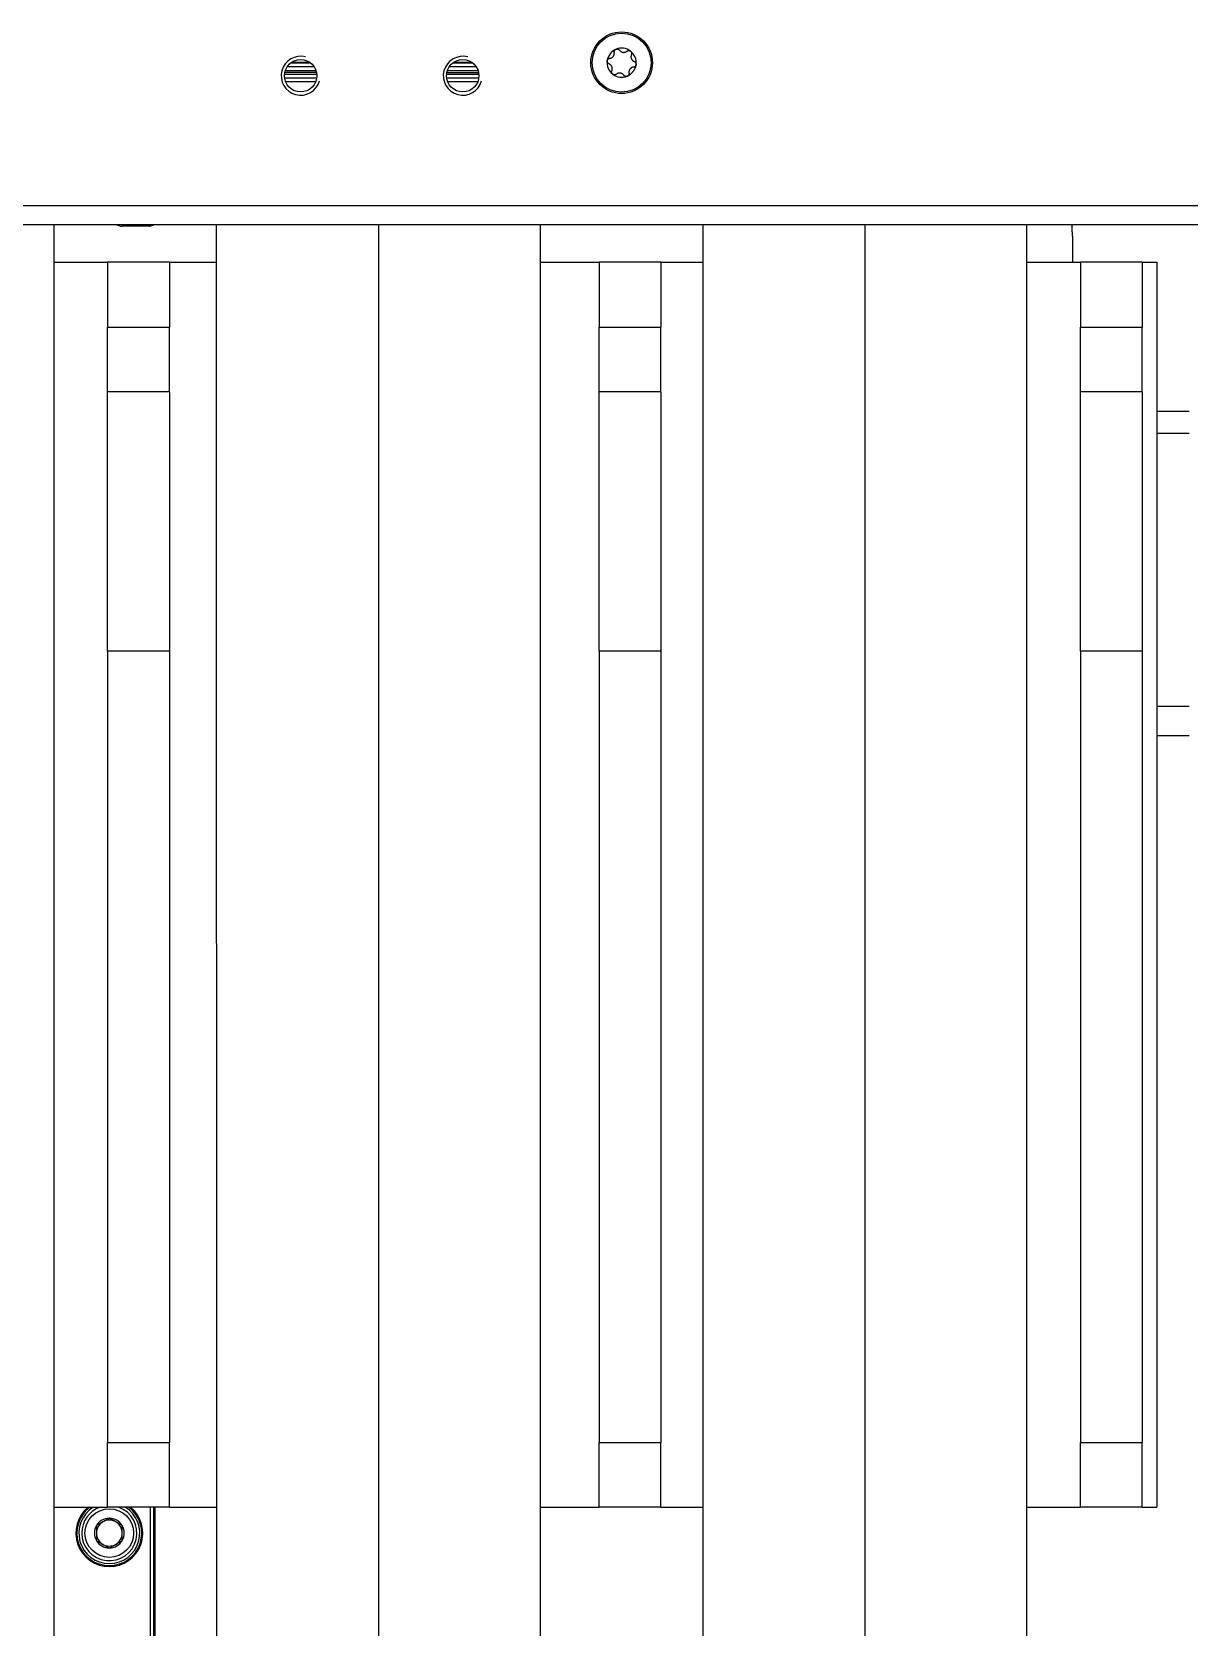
# Model space of a CAD drawing. Header units: millimetres. Extents: x -187347 to 135007, y -6415 to 292048.
# Drawn here: x -50171.9 to -49993.5, y 21935.2 to 22181.2 of the extents above; entities that cross this region are included whole.
import ezdxf

# ---------------------------------------------------------------- set-up
doc = ezdxf.new("R2010")
doc.units = ezdxf.units.MM
doc.header["$LTSCALE"] = 100
doc.layers.get('0').update_dxf_attribs({"lineweight": 18})
doc.layers.add('Layout CAT2', color=6, linetype='Continuous')

# ---------------------------------------------------------------- blocks, each defined once
blk = doc.blocks.new('25g245g2fd')
at = {"color": 0}
for p, q in [((21547.58, -2698.6), (21550.36, -2698.6)), ((21572.58, -2698.6), (21575.36, -2698.6)), ((21551.46, -2700.48), (21546.48, -2700.48)), ((21551.44, -2701.08), (21546.5, -2701.08)), ((21551.42, -2700.19), (21546.52, -2700.19)), ((21551.35, -2699.91), (21546.59, -2699.91)), ((21551.06, -2699.31), (21546.88, -2699.31)), ((21550.55, -2698.74), (21547.39, -2698.74)), ((21576.46, -2700.48), (21571.48, -2700.48)), ((21576.44, -2701.07), (21571.5, -2701.07)), ((21571.52, -2700.19), (21576.42, -2700.19)), ((21576.35, -2699.91), (21571.59, -2699.91)), ((21576.06, -2699.31), (21571.88, -2699.31)), ((21575.55, -2698.73), (21572.39, -2698.73)), ((21546.63, -2701.55), (21551.31, -2701.55)), ((21571.63, -2701.55), (21576.31, -2701.55)), ((21083.97, -2720.68), (21887.97, -2720.67)), ((21889.47, -2723.67), (21082.47, -2723.68)), ((21510.98, -3362.68), (21510.97, -2723.68)), ((21521.22, -2723.88), (21521.46, -2723.88)), ((21523.35, -2723.88), (21521.46, -2723.88)), ((21525.35, -2723.88), (21523.35, -2723.88)), ((21525.72, -2723.88), (21525.35, -2723.88)), ((21535.97, -2723.68), (21535.98, -3362.68)), ((21560.97, -2723.68), (21560.98, -3362.68)), ((21585.98, -3362.67), (21585.97, -2723.68)), ((21610.97, -2723.68), (21610.98, -3362.67)), ((21635.97, -2723.68), (21635.98, -3362.67)), ((21660.98, -3362.67), (21660.97, -2723.68)), ((21667.97, -2725.44), (21667.97, -2729.44)), ((21510.97, -2729.44), (21519.21, -2729.44)), ((21528.74, -2729.44), (21519.21, -2729.44)), ((21519.21, -2729.44), (21519.21, -2739.44)), ((21528.73, -2729.44), (21535.97, -2729.44)), ((21528.74, -2729.44), (21528.74, -2739.44)), ((21585.97, -2729.44), (21595, -2729.44)), ((21604.53, -2729.44), (21595, -2729.44)), ((21595, -2729.44), (21595, -2739.44)), ((21604.53, -2729.44), (21610.96, -2729.44)), ((21604.53, -2729.44), (21604.53, -2739.44)), ((21660.97, -2729.44), (21669.21, -2729.44)), ((21678.74, -2729.44), (21669.21, -2729.44)), ((21669.21, -2729.44), (21669.21, -2739.44)), ((21678.73, -2729.44), (21680.97, -2729.44)), ((21678.74, -2729.44), (21678.74, -2739.44)), ((21680.97, -2729.44), (21680.97, -2921.44)), ((21519.21, -2739.44), (21528.74, -2739.44)), ((21519.21, -2749.44), (21519.21, -2739.44)), ((21528.74, -2749.44), (21528.74, -2739.44)), ((21595, -2749.44), (21595, -2739.44)), ((21595, -2739.44), (21604.53, -2739.44)), ((21604.53, -2749.44), (21604.53, -2739.44)), ((21669.21, -2749.44), (21669.21, -2739.44)), ((21669.21, -2739.44), (21678.74, -2739.44)), ((21678.74, -2749.44), (21678.74, -2739.44)), ((21519.21, -2789.44), (21519.21, -2749.44)), ((21528.74, -2749.44), (21519.21, -2749.44)), ((21528.74, -2749.44), (21528.74, -2789.44)), ((21595, -2789.44), (21595, -2749.44)), ((21604.53, -2749.44), (21595, -2749.44)), ((21604.53, -2749.44), (21604.53, -2789.44)), ((21669.21, -2789.44), (21669.21, -2749.44)), ((21678.74, -2749.44), (21669.21, -2749.44)), ((21678.74, -2749.44), (21678.74, -2789.44)), ((21680.97, -2752.43), (21685.97, -2752.43)), ((21685.97, -2755.87), (21680.97, -2755.87)), ((21519.21, -2789.44), (21519.21, -2911.44)), ((21528.74, -2789.44), (21519.21, -2789.44)), ((21528.74, -2789.44), (21528.74, -2911.44)), ((21595, -2789.44), (21595, -2911.44)), ((21604.53, -2789.44), (21595, -2789.44)), ((21604.53, -2789.44), (21604.53, -2911.44)), ((21669.21, -2789.44), (21669.21, -2911.44)), ((21678.74, -2789.44), (21669.21, -2789.44)), ((21678.74, -2789.44), (21678.74, -2911.44)), ((21680.97, -2797.88), (21685.97, -2797.88)), ((21680.97, -2802.44), (21685.97, -2802.44)), ((21519.21, -2921.44), (21519.21, -2911.44)), ((21519.21, -2911.44), (21528.74, -2911.44)), ((21528.74, -2921.44), (21528.74, -2911.44)), ((21595, -2921.44), (21595, -2911.44)), ((21595, -2911.44), (21604.53, -2911.44)), ((21604.53, -2921.44), (21604.53, -2911.44)), ((21669.21, -2921.44), (21669.21, -2911.44)), ((21669.21, -2911.44), (21678.74, -2911.44)), ((21678.74, -2921.44), (21678.74, -2911.44)), ((21510.97, -2921.44), (21519.21, -2921.44)), ((21528.74, -2921.44), (21519.21, -2921.44)), ((21525.77, -2921.44), (21525.77, -3366.9)), ((21526.27, -2921.44), (21526.27, -3366.9)), ((21526.47, -2921.44), (21526.47, -3366.9)), ((21528.73, -2921.44), (21535.97, -2921.44)), ((21585.97, -2921.44), (21595, -2921.44)), ((21604.53, -2921.44), (21595, -2921.44)), ((21604.53, -2921.44), (21610.97, -2921.44)), ((21660.97, -2921.44), (21669.21, -2921.44)), ((21678.74, -2921.44), (21669.21, -2921.44)), ((21678.73, -2921.44), (21680.97, -2921.44)), ((21517.51, -2924.26), (21517.47, -2924.28)), ((21517.47, -2924.28), (21517.47, -2924.32)), ((21519.47, -2923.13), (21519.44, -2923.15)), ((21519.51, -2923.15), (21519.47, -2923.13)), ((21521.47, -2924.28), (21521.44, -2924.26)), ((21521.47, -2924.32), (21521.47, -2924.28)), ((21517.47, -2926.55), (21517.47, -2926.59)), ((21517.47, -2926.59), (21517.51, -2926.61)), ((21521.44, -2926.61), (21521.47, -2926.59)), ((21521.47, -2926.59), (21521.47, -2926.55)), ((21519.44, -2927.73), (21519.47, -2927.75)), ((21519.47, -2927.75), (21519.51, -2927.73))]:
    blk.add_line(p, q, dxfattribs=at)
for centre, radius in [((21598.47, -2698.67), 4.75), ((21598.47, -2698.67), 4.54), ((21548.97, -2700.68), 2.5), ((21573.97, -2700.68), 2.5), ((21519.47, -2925.44), 3.75)]:
    blk.add_circle(centre, radius, dxfattribs=at)
for centre, radius, start, end in [((21548.97, -2700.68), 3, 75, 345), ((21573.97, -2700.68), 3, 75, 345), ((21598.47, -2698.67), 2.25, 172.5231, 232.5231), ((21598.47, -2698.67), 2.25, 112.5231, 172.5231), ((21598.47, -2698.67), 2.25, 52.5231, 112.5231), ((21598.47, -2698.67), 2.25, 352.5231, 52.5231), ((21598.47, -2698.67), 2.25, 232.5231, 292.5231), ((21598.47, -2698.67), 2.25, 292.5231, 352.5231), ((21523.47, -2716.2), 8, 249.1696, 253.6656), ((21523.47, -2716.2), 8, 286.3352, 290.8313), ((21631.97, -2725.44), 36, 0, 2.8097), ((21519.47, -2925.44), 5.17, 129.3525, 270), ((21519.47, -2925.44), 5, 126.8663, 270), ((21519.47, -2925.44), 4.7, 121.6688, 270), ((21519.47, -2925.44), 4.25, 180, 70.245), ((21519.47, -2925.44), 4.25, 109.7494, 180), ((21519.47, -2925.44), 4.7, 270, 58.3312), ((21519.47, -2925.44), 5, 270, 53.1337), ((21519.47, -2925.44), 5.17, 270, 50.6475), ((21519.47, -2925.44), 2.29, 150.8518, 209.1482), ((21519.47, -2925.44), 2, 120, 180), ((21519.47, -2925.44), 2.29, 90.8518, 149.1482), ((21519.47, -2925.44), 2, 60, 120), ((21519.47, -2925.44), 2.29, 30.8518, 89.1482), ((21519.47, -2925.44), 2, 0, 60), ((21519.47, -2925.44), 2.29, 330.8518, 29.1482), ((21519.47, -2925.44), 2, 180, 240), ((21519.47, -2925.44), 2.29, 210.8518, 269.1482), ((21519.47, -2925.44), 2, 240, 300), ((21519.47, -2925.44), 2.29, 270.8518, 329.1482), ((21519.47, -2925.44), 2, 300, 0)]:
    blk.add_arc(centre, radius, start, end, dxfattribs=at)
for points, knots in [([(21596.53, -2698.86), (21596.5, -2698.85), (21596.48, -2698.84), (21596.44, -2698.82), (21596.42, -2698.81), (21596.39, -2698.78), (21596.38, -2698.77), (21596.37, -2698.76), (21596.36, -2698.75), (21596.33, -2698.72), (21596.32, -2698.7), (21596.3, -2698.67), (21596.29, -2698.66), (21596.28, -2698.64), (21596.27, -2698.62), (21596.26, -2698.59), (21596.25, -2698.56), (21596.24, -2698.53), (21596.24, -2698.51), (21596.24, -2698.49), (21596.24, -2698.47), (21596.23, -2698.43), (21596.24, -2698.41), (21596.24, -2698.38)], [0, 0, 0, 0, 0.125, 0.125, 0.25, 0.25, 0.3125, 0.3125, 0.375, 0.375, 0.5, 0.5, 0.5625, 0.5625, 0.625, 0.625, 0.75, 0.75, 0.8125, 0.8125, 0.875, 0.875, 1, 1, 1, 1]), ([(21596.24, -2698.38), (21596.24, -2698.37), (21596.24, -2698.36), (21596.25, -2698.33), (21596.25, -2698.32), (21596.26, -2698.28), (21596.27, -2698.26), (21596.29, -2698.22), (21596.3, -2698.21), (21596.31, -2698.19), (21596.33, -2698.17), (21596.34, -2698.15), (21596.36, -2698.13), (21596.37, -2698.12), (21596.4, -2698.09), (21596.42, -2698.08), (21596.45, -2698.06), (21596.46, -2698.05), (21596.48, -2698.04), (21596.49, -2698.03), (21596.52, -2698.02), (21596.55, -2698.01), (21596.58, -2698), (21596.59, -2698), (21596.62, -2698), (21596.63, -2697.99), (21596.64, -2697.99)], [0, 0, 0, 0, 0.0625, 0.0625, 0.125, 0.125, 0.25, 0.25, 0.3125, 0.3125, 0.375, 0.4375, 0.4375, 0.5, 0.5, 0.625, 0.625, 0.6875, 0.6875, 0.75, 0.75, 0.875, 0.875, 0.9375, 0.9375, 1, 1, 1, 1]), ([(21596.64, -2697.99), (21596.69, -2697.99), (21596.74, -2697.98), (21596.81, -2697.96), (21596.84, -2697.95), (21596.87, -2697.93), (21596.89, -2697.93), (21596.91, -2697.91), (21596.92, -2697.91), (21596.98, -2697.88), (21597.03, -2697.85), (21597.08, -2697.8), (21597.09, -2697.79), (21597.11, -2697.77), (21597.14, -2697.74), (21597.17, -2697.71), (21597.19, -2697.68), (21597.2, -2697.67), (21597.22, -2697.64), (21597.22, -2697.63), (21597.25, -2697.6), (21597.27, -2697.55), (21597.29, -2697.5), (21597.31, -2697.46), (21597.31, -2697.44), (21597.32, -2697.42), (21597.32, -2697.41), (21597.33, -2697.37), (21597.34, -2697.34), (21597.34, -2697.3), (21597.34, -2697.29), (21597.34, -2697.26), (21597.35, -2697.25), (21597.35, -2697.18), (21597.34, -2697.13), (21597.34, -2697.08)], [0, 0, 0, 0, 0.125, 0.125, 0.1875, 0.1875, 0.21875, 0.21875, 0.25, 0.25, 0.375, 0.375, 0.40625, 0.40625, 0.4375, 0.5, 0.5, 0.53125, 0.53125, 0.5625, 0.5625, 0.625, 0.6875, 0.6875, 0.71875, 0.71875, 0.75, 0.75, 0.8125, 0.8125, 0.84375, 0.84375, 0.875, 0.875, 1, 1, 1, 1]), ([(21597.34, -2697.08), (21597.33, -2697.06), (21597.33, -2697.04), (21597.33, -2696.99), (21597.33, -2696.97), (21597.34, -2696.93), (21597.34, -2696.92), (21597.35, -2696.89), (21597.35, -2696.88), (21597.36, -2696.85), (21597.37, -2696.82), (21597.39, -2696.79), (21597.4, -2696.78), (21597.41, -2696.76), (21597.42, -2696.75), (21597.44, -2696.72), (21597.46, -2696.7), (21597.49, -2696.67), (21597.5, -2696.66), (21597.52, -2696.65), (21597.53, -2696.64), (21597.56, -2696.62), (21597.58, -2696.61), (21597.61, -2696.6)], [0, 0, 0, 0, 0.125, 0.125, 0.25, 0.25, 0.3125, 0.3125, 0.375, 0.375, 0.5, 0.5, 0.5625, 0.5625, 0.625, 0.625, 0.75, 0.75, 0.8125, 0.8125, 0.875, 0.875, 1, 1, 1, 1]), ([(21597.61, -2696.6), (21597.62, -2696.59), (21597.63, -2696.59), (21597.66, -2696.58), (21597.67, -2696.58), (21597.71, -2696.57), (21597.74, -2696.56), (21597.77, -2696.56), (21597.79, -2696.56), (21597.81, -2696.56), (21597.84, -2696.57), (21597.86, -2696.57), (21597.89, -2696.58), (21597.9, -2696.58), (21597.94, -2696.59), (21597.96, -2696.6), (21597.99, -2696.62), (21598, -2696.62), (21598.03, -2696.63), (21598.04, -2696.64), (21598.06, -2696.66), (21598.08, -2696.68), (21598.11, -2696.7), (21598.12, -2696.71), (21598.13, -2696.73), (21598.14, -2696.74), (21598.15, -2696.75)], [0, 0, 0, 0, 0.0625, 0.0625, 0.125, 0.125, 0.25, 0.25, 0.3125, 0.3125, 0.375, 0.4375, 0.4375, 0.5, 0.5, 0.625, 0.625, 0.6875, 0.6875, 0.75, 0.75, 0.875, 0.875, 0.9375, 0.9375, 1, 1, 1, 1]), ([(21598.15, -2696.75), (21598.17, -2696.79), (21598.21, -2696.83), (21598.26, -2696.88), (21598.28, -2696.9), (21598.32, -2696.92), (21598.33, -2696.93), (21598.35, -2696.94), (21598.36, -2696.95), (21598.42, -2696.99), (21598.46, -2697.01), (21598.53, -2697.03), (21598.54, -2697.04), (21598.57, -2697.05), (21598.61, -2697.06), (21598.65, -2697.06), (21598.69, -2697.07), (21598.71, -2697.07), (21598.74, -2697.07), (21598.75, -2697.07), (21598.79, -2697.08), (21598.85, -2697.07), (21598.9, -2697.07), (21598.94, -2697.06), (21598.96, -2697.06), (21598.98, -2697.05), (21599, -2697.05), (21599.03, -2697.03), (21599.06, -2697.03), (21599.1, -2697.01), (21599.11, -2697.01), (21599.13, -2696.99), (21599.14, -2696.99), (21599.2, -2696.96), (21599.24, -2696.93), (21599.28, -2696.9)], [0, 0, 0, 0, 0.125, 0.125, 0.1875, 0.1875, 0.21875, 0.21875, 0.25, 0.25, 0.375, 0.375, 0.40625, 0.40625, 0.4375, 0.5, 0.5, 0.53125, 0.53125, 0.5625, 0.5625, 0.625, 0.6875, 0.6875, 0.71875, 0.71875, 0.75, 0.75, 0.8125, 0.8125, 0.84375, 0.84375, 0.875, 0.875, 1, 1, 1, 1]), ([(21599.28, -2696.9), (21599.3, -2696.88), (21599.32, -2696.87), (21599.36, -2696.85), (21599.38, -2696.84), (21599.42, -2696.82), (21599.43, -2696.82), (21599.45, -2696.81), (21599.46, -2696.81), (21599.5, -2696.8), (21599.52, -2696.8), (21599.56, -2696.8), (21599.57, -2696.8), (21599.6, -2696.8), (21599.61, -2696.8), (21599.65, -2696.8), (21599.68, -2696.81), (21599.71, -2696.82), (21599.72, -2696.83), (21599.75, -2696.84), (21599.76, -2696.84), (21599.8, -2696.86), (21599.82, -2696.87), (21599.84, -2696.89)], [0, 0, 0, 0, 0.125, 0.125, 0.25, 0.25, 0.3125, 0.3125, 0.375, 0.375, 0.5, 0.5, 0.5625, 0.5625, 0.625, 0.625, 0.75, 0.75, 0.8125, 0.8125, 0.875, 0.875, 1, 1, 1, 1]), ([(21599.84, -2696.89), (21599.85, -2696.9), (21599.86, -2696.91), (21599.88, -2696.92), (21599.89, -2696.93), (21599.92, -2696.96), (21599.93, -2696.98), (21599.95, -2697.02), (21599.96, -2697.03), (21599.97, -2697.05), (21599.98, -2697.07), (21599.99, -2697.1), (21600, -2697.12), (21600, -2697.13), (21600.01, -2697.17), (21600.01, -2697.2), (21600.02, -2697.23), (21600.02, -2697.24), (21600.02, -2697.27), (21600.01, -2697.28), (21600.01, -2697.32), (21600.01, -2697.34), (21600, -2697.38), (21599.99, -2697.39), (21599.99, -2697.41), (21599.98, -2697.42), (21599.98, -2697.43)], [0, 0, 0, 0, 0.0625, 0.0625, 0.125, 0.125, 0.25, 0.25, 0.3125, 0.3125, 0.375, 0.4375, 0.4375, 0.5, 0.5, 0.625, 0.625, 0.6875, 0.6875, 0.75, 0.75, 0.875, 0.875, 0.9375, 0.9375, 1, 1, 1, 1]), ([(21599.98, -2697.43), (21599.96, -2697.48), (21599.94, -2697.52), (21599.92, -2697.6), (21599.92, -2697.62), (21599.91, -2697.66), (21599.91, -2697.68), (21599.91, -2697.7), (21599.91, -2697.72), (21599.91, -2697.78), (21599.91, -2697.84), (21599.92, -2697.91), (21599.93, -2697.92), (21599.93, -2697.95), (21599.94, -2697.99), (21599.96, -2698.03), (21599.97, -2698.07), (21599.98, -2698.08), (21599.99, -2698.1), (21600, -2698.12), (21600.02, -2698.15), (21600.05, -2698.2), (21600.08, -2698.24), (21600.11, -2698.28), (21600.12, -2698.29), (21600.13, -2698.31), (21600.16, -2698.33), (21600.19, -2698.36), (21600.22, -2698.38), (21600.23, -2698.39), (21600.26, -2698.41), (21600.27, -2698.41), (21600.32, -2698.45), (21600.37, -2698.47), (21600.41, -2698.49)], [0, 0, 0, 0, 0.125, 0.125, 0.1875, 0.1875, 0.21875, 0.21875, 0.25, 0.25, 0.375, 0.375, 0.40625, 0.40625, 0.4375, 0.5, 0.5, 0.53125, 0.53125, 0.5625, 0.5625, 0.625, 0.6875, 0.6875, 0.71875, 0.71875, 0.75, 0.8125, 0.8125, 0.84375, 0.84375, 0.875, 0.875, 1, 1, 1, 1]), ([(21600.41, -2698.49), (21600.44, -2698.5), (21600.46, -2698.51), (21600.5, -2698.53), (21600.52, -2698.54), (21600.55, -2698.57), (21600.56, -2698.58), (21600.57, -2698.59), (21600.58, -2698.6), (21600.61, -2698.63), (21600.62, -2698.65), (21600.64, -2698.68), (21600.65, -2698.69), (21600.66, -2698.71), (21600.67, -2698.73), (21600.68, -2698.76), (21600.69, -2698.79), (21600.7, -2698.82), (21600.7, -2698.84), (21600.7, -2698.86), (21600.7, -2698.88), (21600.71, -2698.92), (21600.7, -2698.94), (21600.7, -2698.97)], [0, 0, 0, 0, 0.125, 0.125, 0.25, 0.25, 0.3125, 0.3125, 0.375, 0.375, 0.5, 0.5, 0.5625, 0.5625, 0.625, 0.625, 0.75, 0.75, 0.8125, 0.8125, 0.875, 0.875, 1, 1, 1, 1]), ([(21596.96, -2699.92), (21596.98, -2699.87), (21597, -2699.83), (21597.02, -2699.75), (21597.02, -2699.73), (21597.03, -2699.69), (21597.03, -2699.67), (21597.03, -2699.65), (21597.03, -2699.63), (21597.03, -2699.57), (21597.03, -2699.51), (21597.02, -2699.44), (21597.02, -2699.43), (21597.01, -2699.4), (21597, -2699.36), (21596.98, -2699.32), (21596.97, -2699.28), (21596.96, -2699.27), (21596.95, -2699.25), (21596.94, -2699.23), (21596.92, -2699.2), (21596.89, -2699.15), (21596.86, -2699.1), (21596.83, -2699.07), (21596.82, -2699.06), (21596.81, -2699.04), (21596.78, -2699.02), (21596.75, -2698.99), (21596.72, -2698.97), (21596.71, -2698.96), (21596.68, -2698.94), (21596.67, -2698.94), (21596.62, -2698.9), (21596.57, -2698.88), (21596.53, -2698.86)], [0, 0, 0, 0, 0.125, 0.125, 0.1875, 0.1875, 0.21875, 0.21875, 0.25, 0.25, 0.375, 0.375, 0.40625, 0.40625, 0.4375, 0.5, 0.5, 0.53125, 0.53125, 0.5625, 0.5625, 0.625, 0.6875, 0.6875, 0.71875, 0.71875, 0.75, 0.8125, 0.8125, 0.84375, 0.84375, 0.875, 0.875, 1, 1, 1, 1]), ([(21597.1, -2700.46), (21597.09, -2700.45), (21597.08, -2700.44), (21597.06, -2700.43), (21597.05, -2700.42), (21597.03, -2700.39), (21597.01, -2700.37), (21596.99, -2700.33), (21596.98, -2700.32), (21596.97, -2700.3), (21596.96, -2700.28), (21596.95, -2700.25), (21596.94, -2700.23), (21596.94, -2700.22), (21596.93, -2700.18), (21596.93, -2700.15), (21596.93, -2700.12), (21596.92, -2700.11), (21596.93, -2700.08), (21596.93, -2700.07), (21596.93, -2700.03), (21596.93, -2700.01), (21596.94, -2699.97), (21596.95, -2699.96), (21596.96, -2699.94), (21596.96, -2699.93), (21596.96, -2699.92)], [0, 0, 0, 0, 0.0625, 0.0625, 0.125, 0.125, 0.25, 0.25, 0.3125, 0.3125, 0.375, 0.4375, 0.4375, 0.5, 0.5, 0.625, 0.625, 0.6875, 0.6875, 0.75, 0.75, 0.875, 0.875, 0.9375, 0.9375, 1, 1, 1, 1]), ([(21597.66, -2700.45), (21597.64, -2700.47), (21597.62, -2700.48), (21597.58, -2700.5), (21597.56, -2700.51), (21597.53, -2700.53), (21597.51, -2700.53), (21597.49, -2700.54), (21597.48, -2700.54), (21597.44, -2700.55), (21597.42, -2700.55), (21597.38, -2700.55), (21597.37, -2700.55), (21597.34, -2700.55), (21597.33, -2700.55), (21597.29, -2700.55), (21597.27, -2700.54), (21597.23, -2700.53), (21597.22, -2700.52), (21597.19, -2700.51), (21597.18, -2700.51), (21597.14, -2700.49), (21597.12, -2700.48), (21597.1, -2700.46)], [0, 0, 0, 0, 0.125, 0.125, 0.25, 0.25, 0.3125, 0.3125, 0.375, 0.375, 0.5, 0.5, 0.5625, 0.5625, 0.625, 0.625, 0.75, 0.75, 0.8125, 0.8125, 0.875, 0.875, 1, 1, 1, 1]), ([(21598.8, -2700.6), (21598.77, -2700.56), (21598.73, -2700.52), (21598.68, -2700.47), (21598.66, -2700.45), (21598.63, -2700.43), (21598.61, -2700.42), (21598.59, -2700.41), (21598.58, -2700.4), (21598.52, -2700.36), (21598.48, -2700.34), (21598.41, -2700.32), (21598.4, -2700.31), (21598.37, -2700.3), (21598.33, -2700.29), (21598.29, -2700.29), (21598.25, -2700.28), (21598.23, -2700.28), (21598.2, -2700.28), (21598.19, -2700.28), (21598.15, -2700.27), (21598.09, -2700.28), (21598.04, -2700.28), (21598, -2700.29), (21597.98, -2700.29), (21597.96, -2700.3), (21597.94, -2700.3), (21597.91, -2700.32), (21597.88, -2700.32), (21597.85, -2700.34), (21597.83, -2700.34), (21597.81, -2700.36), (21597.8, -2700.36), (21597.74, -2700.39), (21597.7, -2700.42), (21597.66, -2700.45)], [0, 0, 0, 0, 0.125, 0.125, 0.1875, 0.1875, 0.21875, 0.21875, 0.25, 0.25, 0.375, 0.375, 0.40625, 0.40625, 0.4375, 0.5, 0.5, 0.53125, 0.53125, 0.5625, 0.5625, 0.625, 0.6875, 0.6875, 0.71875, 0.71875, 0.75, 0.75, 0.8125, 0.8125, 0.84375, 0.84375, 0.875, 0.875, 1, 1, 1, 1]), ([(21599.33, -2700.75), (21599.32, -2700.76), (21599.31, -2700.76), (21599.28, -2700.77), (21599.27, -2700.77), (21599.23, -2700.78), (21599.21, -2700.79), (21599.17, -2700.79), (21599.15, -2700.79), (21599.13, -2700.79), (21599.1, -2700.78), (21599.08, -2700.78), (21599.05, -2700.77), (21599.04, -2700.77), (21599, -2700.76), (21598.98, -2700.75), (21598.95, -2700.73), (21598.94, -2700.73), (21598.92, -2700.72), (21598.91, -2700.71), (21598.88, -2700.69), (21598.86, -2700.67), (21598.83, -2700.65), (21598.82, -2700.64), (21598.81, -2700.62), (21598.8, -2700.61), (21598.8, -2700.6)], [0, 0, 0, 0, 0.0625, 0.0625, 0.125, 0.125, 0.25, 0.25, 0.3125, 0.3125, 0.375, 0.4375, 0.4375, 0.5, 0.5, 0.625, 0.625, 0.6875, 0.6875, 0.75, 0.75, 0.875, 0.875, 0.9375, 0.9375, 1, 1, 1, 1]), ([(21599.6, -2700.27), (21599.61, -2700.29), (21599.61, -2700.31), (21599.61, -2700.36), (21599.61, -2700.38), (21599.6, -2700.42), (21599.6, -2700.43), (21599.59, -2700.46), (21599.59, -2700.47), (21599.58, -2700.5), (21599.57, -2700.53), (21599.55, -2700.56), (21599.55, -2700.57), (21599.53, -2700.59), (21599.52, -2700.6), (21599.5, -2700.63), (21599.48, -2700.65), (21599.45, -2700.68), (21599.44, -2700.69), (21599.42, -2700.7), (21599.41, -2700.71), (21599.38, -2700.73), (21599.36, -2700.74), (21599.33, -2700.75)], [0, 0, 0, 0, 0.125, 0.125, 0.25, 0.25, 0.3125, 0.3125, 0.375, 0.375, 0.5, 0.5, 0.5625, 0.5625, 0.625, 0.625, 0.75, 0.75, 0.8125, 0.8125, 0.875, 0.875, 1, 1, 1, 1]), ([(21600.3, -2699.36), (21600.25, -2699.36), (21600.2, -2699.37), (21600.13, -2699.39), (21600.1, -2699.4), (21600.07, -2699.42), (21600.05, -2699.42), (21600.03, -2699.43), (21600.02, -2699.44), (21599.96, -2699.47), (21599.92, -2699.5), (21599.86, -2699.55), (21599.85, -2699.56), (21599.83, -2699.58), (21599.8, -2699.61), (21599.77, -2699.64), (21599.75, -2699.67), (21599.74, -2699.68), (21599.72, -2699.71), (21599.72, -2699.72), (21599.69, -2699.75), (21599.67, -2699.8), (21599.65, -2699.85), (21599.63, -2699.89), (21599.63, -2699.91), (21599.62, -2699.93), (21599.62, -2699.94), (21599.61, -2699.98), (21599.6, -2700.01), (21599.6, -2700.05), (21599.6, -2700.06), (21599.6, -2700.09), (21599.59, -2700.1), (21599.59, -2700.17), (21599.6, -2700.22), (21599.6, -2700.27)], [0, 0, 0, 0, 0.125, 0.125, 0.1875, 0.1875, 0.21875, 0.21875, 0.25, 0.25, 0.375, 0.375, 0.40625, 0.40625, 0.4375, 0.5, 0.5, 0.53125, 0.53125, 0.5625, 0.5625, 0.625, 0.6875, 0.6875, 0.71875, 0.71875, 0.75, 0.75, 0.8125, 0.8125, 0.84375, 0.84375, 0.875, 0.875, 1, 1, 1, 1]), ([(21600.7, -2698.97), (21600.7, -2698.98), (21600.7, -2698.99), (21600.69, -2699.02), (21600.69, -2699.03), (21600.68, -2699.07), (21600.67, -2699.09), (21600.65, -2699.13), (21600.64, -2699.14), (21600.63, -2699.16), (21600.61, -2699.18), (21600.6, -2699.2), (21600.58, -2699.22), (21600.57, -2699.23), (21600.54, -2699.26), (21600.52, -2699.27), (21600.49, -2699.29), (21600.48, -2699.3), (21600.46, -2699.31), (21600.45, -2699.32), (21600.42, -2699.33), (21600.39, -2699.34), (21600.36, -2699.35), (21600.35, -2699.35), (21600.32, -2699.35), (21600.31, -2699.36), (21600.3, -2699.36)], [0, 0, 0, 0, 0.0625, 0.0625, 0.125, 0.125, 0.25, 0.25, 0.3125, 0.3125, 0.375, 0.4375, 0.4375, 0.5, 0.5, 0.625, 0.625, 0.6875, 0.6875, 0.75, 0.75, 0.875, 0.875, 0.9375, 0.9375, 1, 1, 1, 1]), ([(21517.47, -2924.32), (21517.47, -2924.41), (21517.47, -2924.5), (21517.47, -2924.68), (21517.47, -2924.77), (21517.47, -2924.96), (21517.47, -2925.05), (21517.47, -2925.19), (21517.47, -2925.27), (21517.47, -2925.34), (21517.47, -2925.39), (21517.47, -2925.41), (21517.47, -2925.53), (21517.47, -2925.63), (21517.47, -2925.82), (21517.47, -2925.92), (21517.47, -2926.06), (21517.47, -2926.1), (21517.47, -2926.17), (21517.47, -2926.19), (21517.47, -2926.24), (21517.47, -2926.26), (21517.47, -2926.38), (21517.47, -2926.46), (21517.47, -2926.55)], [0, 0, 0, 0, 0.125, 0.125, 0.25, 0.25, 0.375, 0.375, 0.4375, 0.46875, 0.46875, 0.5, 0.5, 0.625, 0.625, 0.75, 0.75, 0.8125, 0.8125, 0.84375, 0.84375, 0.875, 0.875, 1, 1, 1, 1]), ([(21519.44, -2923.15), (21519.36, -2923.19), (21519.29, -2923.23), (21519.13, -2923.32), (21519.05, -2923.37), (21518.89, -2923.46), (21518.81, -2923.51), (21518.69, -2923.58), (21518.65, -2923.6), (21518.58, -2923.64), (21518.56, -2923.65), (21518.52, -2923.68), (21518.5, -2923.69), (21518.39, -2923.75), (21518.31, -2923.8), (21518.14, -2923.89), (21518.06, -2923.94), (21517.96, -2924), (21517.94, -2924.01), (21517.9, -2924.04), (21517.84, -2924.07), (21517.78, -2924.11), (21517.66, -2924.17), (21517.58, -2924.22), (21517.51, -2924.26)], [0, 0, 0, 0, 0.125, 0.125, 0.25, 0.25, 0.375, 0.375, 0.4375, 0.4375, 0.46875, 0.46875, 0.5, 0.5, 0.625, 0.625, 0.75, 0.75, 0.78125, 0.78125, 0.8125, 0.875, 0.875, 1, 1, 1, 1]), ([(21521.44, -2924.26), (21521.36, -2924.22), (21521.29, -2924.17), (21521.13, -2924.08), (21521.05, -2924.04), (21520.89, -2923.95), (21520.81, -2923.9), (21520.69, -2923.83), (21520.65, -2923.8), (21520.58, -2923.77), (21520.56, -2923.75), (21520.52, -2923.73), (21520.5, -2923.72), (21520.39, -2923.66), (21520.31, -2923.61), (21520.14, -2923.51), (21520.06, -2923.47), (21519.96, -2923.41), (21519.94, -2923.4), (21519.9, -2923.37), (21519.84, -2923.34), (21519.78, -2923.3), (21519.66, -2923.23), (21519.58, -2923.19), (21519.51, -2923.15)], [0, 0, 0, 0, 0.125, 0.125, 0.25, 0.25, 0.375, 0.375, 0.4375, 0.4375, 0.46875, 0.46875, 0.5, 0.5, 0.625, 0.625, 0.75, 0.75, 0.78125, 0.78125, 0.8125, 0.875, 0.875, 1, 1, 1, 1]), ([(21521.47, -2926.55), (21521.47, -2926.46), (21521.47, -2926.38), (21521.47, -2926.26), (21521.47, -2926.24), (21521.47, -2926.19), (21521.47, -2926.17), (21521.47, -2926.1), (21521.47, -2926.06), (21521.47, -2925.92), (21521.47, -2925.82), (21521.47, -2925.63), (21521.47, -2925.53), (21521.47, -2925.41), (21521.47, -2925.39), (21521.47, -2925.34), (21521.47, -2925.27), (21521.47, -2925.19), (21521.47, -2925.05), (21521.47, -2924.96), (21521.47, -2924.77), (21521.47, -2924.68), (21521.47, -2924.5), (21521.47, -2924.41), (21521.47, -2924.32)], [0, 0, 0, 0, 0.125, 0.125, 0.15625, 0.15625, 0.1875, 0.1875, 0.25, 0.25, 0.375, 0.375, 0.5, 0.5, 0.53125, 0.53125, 0.5625, 0.625, 0.625, 0.75, 0.75, 0.875, 0.875, 1, 1, 1, 1]), ([(21517.51, -2926.61), (21517.58, -2926.65), (21517.66, -2926.7), (21517.81, -2926.79), (21517.89, -2926.83), (21518.05, -2926.93), (21518.13, -2926.97), (21518.26, -2927.04), (21518.3, -2927.07), (21518.36, -2927.11), (21518.39, -2927.12), (21518.43, -2927.14), (21518.45, -2927.15), (21518.55, -2927.21), (21518.64, -2927.26), (21518.8, -2927.36), (21518.88, -2927.41), (21518.99, -2927.46), (21519.01, -2927.48), (21519.05, -2927.5), (21519.11, -2927.53), (21519.17, -2927.57), (21519.29, -2927.64), (21519.36, -2927.68), (21519.44, -2927.73)], [0, 0, 0, 0, 0.125, 0.125, 0.25, 0.25, 0.375, 0.375, 0.4375, 0.4375, 0.46875, 0.46875, 0.5, 0.5, 0.625, 0.625, 0.75, 0.75, 0.78125, 0.78125, 0.8125, 0.875, 0.875, 1, 1, 1, 1]), ([(21519.51, -2927.73), (21519.58, -2927.68), (21519.66, -2927.64), (21519.81, -2927.55), (21519.89, -2927.5), (21520.05, -2927.41), (21520.13, -2927.36), (21520.26, -2927.29), (21520.3, -2927.27), (21520.36, -2927.23), (21520.39, -2927.22), (21520.43, -2927.19), (21520.45, -2927.18), (21520.55, -2927.12), (21520.64, -2927.07), (21520.8, -2926.98), (21520.88, -2926.93), (21520.99, -2926.87), (21521.01, -2926.86), (21521.05, -2926.84), (21521.11, -2926.8), (21521.17, -2926.77), (21521.29, -2926.7), (21521.36, -2926.65), (21521.44, -2926.61)], [0, 0, 0, 0, 0.125, 0.125, 0.25, 0.25, 0.375, 0.375, 0.4375, 0.4375, 0.46875, 0.46875, 0.5, 0.5, 0.625, 0.625, 0.75, 0.75, 0.78125, 0.78125, 0.8125, 0.875, 0.875, 1, 1, 1, 1])]:
    blk.add_open_spline(points, degree=3, knots=knots, dxfattribs=at)

msp = doc.modelspace()

# ---------------------------------------------------------------- block references
at = {"layer": 'Layout CAT2'}
msp.add_blockref('25g245g2fd', (-71679.42, 24875.15, -3.45), dxfattribs=at)

doc.saveas('drawing.dxf')
